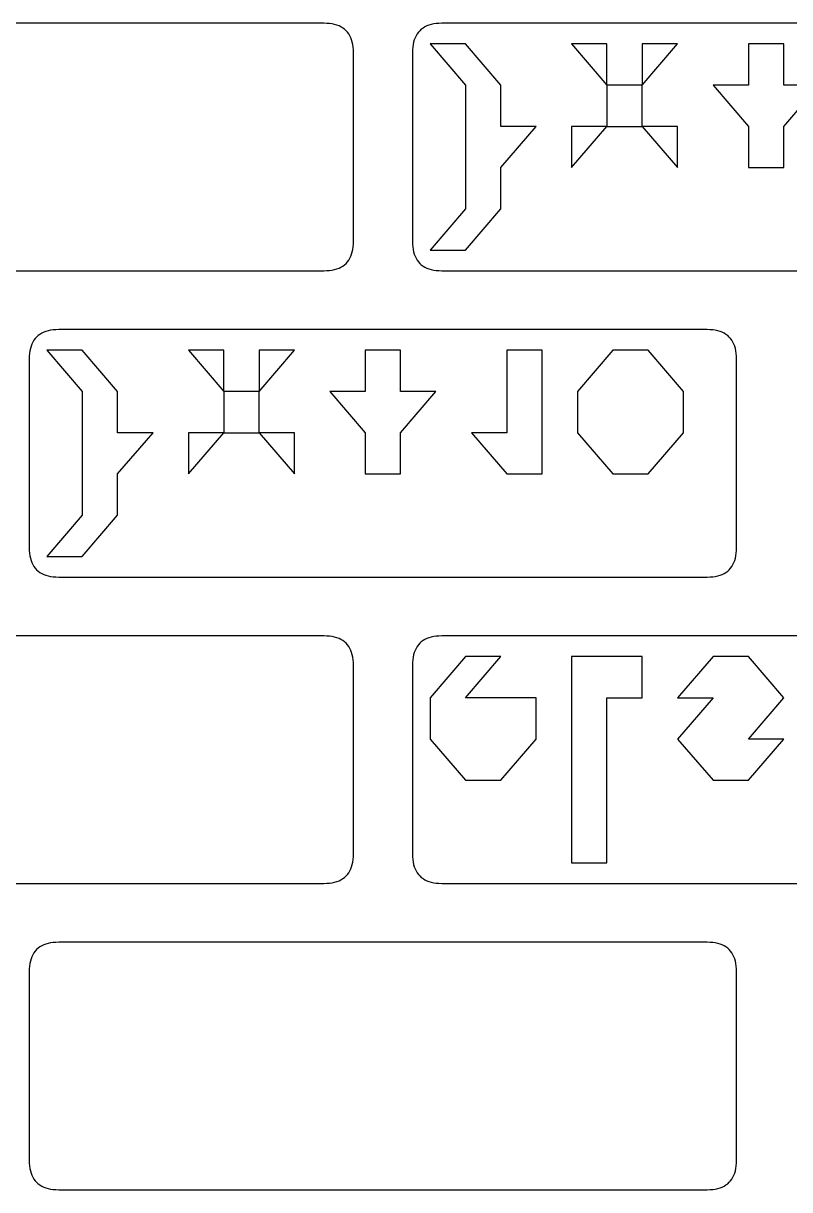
# Model space of a CAD drawing. Header units: metres. Extents: x 10 to 780, y 10 to 780.
# Drawn here: x 399 to 529, y 218 to 416 of the extents above; entities that cross this region are included whole.
import ezdxf

# ---------------------------------------------------------------- set-up
doc = ezdxf.new("R2010")
doc.units = ezdxf.units.M

msp = doc.modelspace()

# ---------------------------------------------------------------- linework, layer by layer
for p, q in [((450, 416.0001), (340, 416)), ((450.4875, 415.98758), (450, 416.0001)), ((450.94998, 415.95007), (450.4875, 415.98758)), ((451.38748, 415.88757), (450.94998, 415.95007)), ((451.8, 415.80008), (451.38748, 415.88757)), ((468.61252, 415.88748), (468.2, 415.8)), ((468.61252, 415.88748), (468.2, 415.8)), ((469.05002, 415.94998), (468.61252, 415.88748)), ((469.05002, 415.94998), (468.61252, 415.88748)), ((469.5125, 415.9875), (469.05002, 415.94998)), ((469.5125, 415.9875), (469.05002, 415.94998)), ((470, 416), (469.5125, 415.9875)), ((470, 416), (469.5125, 415.9875)), ((580.00024, 416.0001), (470, 416)), ((580.00024, 416.0001), (470, 416)), ((452.1875, 415.68756), (451.8, 415.80008)), ((452.55, 415.55005), (452.1875, 415.68756)), ((452.88748, 415.38754), (452.55, 415.55005)), ((453.19998, 415.20004), (452.88748, 415.38754)), ((453.4875, 414.98755), (453.19998, 415.20004)), ((453.75, 414.75003), (453.4875, 414.98755)), ((453.9875, 414.48752), (453.75, 414.75003)), ((454.19998, 414.2), (453.9875, 414.48752)), ((454.38748, 413.8875), (454.19998, 414.2)), ((454.55, 413.55002), (454.38748, 413.8875)), ((465.61258, 413.88754), (465.4501, 413.55005)), ((465.61258, 413.88754), (465.4501, 413.55005)), ((465.80008, 414.20004), (465.61258, 413.88754)), ((465.80008, 414.20004), (465.61258, 413.88754)), ((466.01257, 414.48755), (465.80008, 414.20004)), ((466.01257, 414.48755), (465.80008, 414.20004)), ((466.25006, 414.75003), (466.01257, 414.48755)), ((466.25006, 414.75003), (466.01257, 414.48755)), ((466.51254, 414.98752), (466.25006, 414.75003)), ((466.51254, 414.98752), (466.25006, 414.75003)), ((466.80005, 415.2), (466.51254, 414.98752)), ((466.80005, 415.2), (466.51254, 414.98752)), ((467.11255, 415.3875), (466.80005, 415.2)), ((467.11255, 415.3875), (466.80005, 415.2)), ((467.45004, 415.55002), (467.11255, 415.3875)), ((467.45004, 415.55002), (467.11255, 415.3875)), ((467.81253, 415.6875), (467.45004, 415.55002)), ((467.81253, 415.6875), (467.45004, 415.55002)), ((468.2, 415.8), (467.81253, 415.6875)), ((468.2, 415.8), (467.81253, 415.6875)), ((454.6875, 413.1875), (454.55, 413.55002)), ((454.8, 412.8), (454.6875, 413.1875)), ((454.88748, 412.38748), (454.8, 412.8)), ((454.94998, 411.94998), (454.88748, 412.38748)), ((454.9875, 411.4875), (454.94998, 411.94998)), ((465.05017, 411.95007), (465.0127, 411.48758)), ((465.05017, 411.95007), (465.0127, 411.48758)), ((465.11264, 412.38757), (465.05017, 411.95007)), ((465.11264, 412.38757), (465.05017, 411.95007)), ((465.20013, 412.80008), (465.11264, 412.38757)), ((465.20013, 412.80008), (465.11264, 412.38757)), ((465.31262, 413.18756), (465.20013, 412.80008)), ((465.31262, 413.18756), (465.20013, 412.80008)), ((465.4501, 413.55005), (465.31262, 413.18756)), ((465.4501, 413.55005), (465.31262, 413.18756)), ((474, 412.5), (468, 412.5)), ((468, 412.5), (474, 405.5)), ((480, 405.5), (474, 412.5)), ((498, 412.5), (492, 412.5)), ((492, 412.5), (498, 405.5)), ((498, 405.5), (498, 412.5)), ((504, 405.5), (510, 412.5)), ((510, 412.5), (504, 412.5)), ((504, 412.5), (504, 405.5)), ((528, 412.5), (522, 412.5)), ((522, 412.5), (522, 405.5)), ((528, 405.5), (528, 412.5)), ((455, 411), (454.9875, 411.4875)), ((455.00015, 379.00015), (455, 411)), ((465.0002, 411.0001), (465, 379)), ((465.0002, 411.0001), (465, 379)), ((465.0127, 411.48758), (465.0002, 411.0001)), ((465.0127, 411.48758), (465.0002, 411.0001)), ((474, 405.5), (474, 384.5)), ((480, 398.5), (480, 405.5)), ((504, 405.5), (498, 405.5)), ((498, 405.5), (498, 398.5)), ((504, 398.5), (504, 405.5)), ((522, 405.5), (516, 405.5)), ((516, 405.5), (522, 398.5)), ((528, 398.5), (534, 405.5)), ((534, 405.5), (528, 405.5)), ((480, 391.5), (486, 398.5)), ((486, 398.5), (480, 398.5)), ((492, 391.5), (498, 398.5)), ((498, 398.5), (492, 398.5)), ((492, 398.5), (492, 391.5)), ((498, 398.5), (504, 398.5)), ((504, 398.5), (510, 391.5)), ((510, 398.5), (504, 398.5)), ((510, 391.5), (510, 398.5)), ((522, 398.5), (522, 391.5)), ((528, 391.5), (528, 398.5)), ((480, 384.5), (480, 391.5)), ((522, 391.5), (528, 391.5)), ((474, 384.5), (468, 377.5)), ((474, 377.5), (480, 384.5)), ((454.95013, 378.0501), (454.98764, 378.51263)), ((454.98764, 378.51263), (455.00015, 379.00015)), ((465, 379), (465.0125, 378.5125)), ((465, 379), (465.0125, 378.5125)), ((465.0125, 378.5125), (465.05002, 378.05002)), ((465.0125, 378.5125), (465.05002, 378.05002)), ((454.38757, 376.11258), (454.55008, 376.45007)), ((454.55008, 376.45007), (454.6876, 376.8126)), ((454.6876, 376.8126), (454.8001, 377.2001)), ((454.8001, 377.2001), (454.88763, 377.6126)), ((454.88763, 377.6126), (454.95013, 378.0501)), ((465.05002, 378.05002), (465.11252, 377.61252)), ((465.05002, 378.05002), (465.11252, 377.61252)), ((465.11252, 377.61252), (465.2, 377.2)), ((465.11252, 377.61252), (465.2, 377.2)), ((465.2, 377.2), (465.31253, 376.8125)), ((465.2, 377.2), (465.31253, 376.8125)), ((465.31253, 376.8125), (465.45004, 376.45)), ((465.31253, 376.8125), (465.45004, 376.45)), ((465.45004, 376.45), (465.61255, 376.11252)), ((465.45004, 376.45), (465.61255, 376.11252)), ((468, 377.5), (474, 377.5)), ((451.80002, 374.2), (452.18753, 374.31253)), ((452.18753, 374.31253), (452.55005, 374.45004)), ((452.55005, 374.45004), (452.88754, 374.61255)), ((452.88754, 374.61255), (453.20004, 374.80005)), ((453.20004, 374.80005), (453.48755, 375.01254)), ((453.48755, 375.01254), (453.75006, 375.25006)), ((453.75006, 375.25006), (453.98758, 375.51257)), ((453.98758, 375.51257), (454.20007, 375.80008)), ((454.20007, 375.80008), (454.38757, 376.11258)), ((465.61255, 376.11252), (465.80005, 375.80002)), ((465.61255, 376.11252), (465.80005, 375.80002)), ((465.80005, 375.80002), (466.01254, 375.5125)), ((465.80005, 375.80002), (466.01254, 375.5125)), ((466.01254, 375.5125), (466.25006, 375.25)), ((466.01254, 375.5125), (466.25006, 375.25)), ((466.25006, 375.25), (466.51257, 375.0125)), ((466.25006, 375.25), (466.51257, 375.0125)), ((466.51257, 375.0125), (466.80008, 374.80002)), ((466.51257, 375.0125), (466.80008, 374.80002)), ((466.80008, 374.80002), (467.11258, 374.61252)), ((466.80008, 374.80002), (467.11258, 374.61252)), ((467.11258, 374.61252), (467.45007, 374.45)), ((467.11258, 374.61252), (467.45007, 374.45)), ((467.45007, 374.45), (467.8126, 374.3125)), ((467.45007, 374.45), (467.8126, 374.3125)), ((467.8126, 374.3125), (468.2001, 374.2)), ((467.8126, 374.3125), (468.2001, 374.2)), ((340, 374), (450, 374)), ((450, 374), (450.48752, 374.0125)), ((450.48752, 374.0125), (450.95, 374.05002)), ((450.95, 374.05002), (451.3875, 374.11252)), ((451.3875, 374.11252), (451.80002, 374.2)), ((468.2001, 374.2), (468.6126, 374.11252)), ((468.2001, 374.2), (468.6126, 374.11252)), ((468.6126, 374.11252), (469.0501, 374.05002)), ((468.6126, 374.11252), (469.0501, 374.05002)), ((469.0501, 374.05002), (469.51263, 374.0125)), ((469.0501, 374.05002), (469.51263, 374.0125)), ((469.51263, 374.0125), (470.00015, 374)), ((469.51263, 374.0125), (470.00015, 374)), ((470.00015, 374), (580, 374)), ((470.00015, 374), (580, 374)), ((401.01254, 362.4876), (400.80005, 362.20013)), ((401.01254, 362.4876), (400.80005, 362.20013)), ((401.25003, 362.7501), (401.01254, 362.4876)), ((401.25003, 362.7501), (401.01254, 362.4876)), ((401.5125, 362.98758), (401.25003, 362.7501)), ((401.5125, 362.98758), (401.25003, 362.7501)), ((401.80002, 363.20007), (401.5125, 362.98758)), ((401.80002, 363.20007), (401.5125, 362.98758)), ((402.11252, 363.38757), (401.80002, 363.20007)), ((402.11252, 363.38757), (401.80002, 363.20007)), ((402.45, 363.55005), (402.11252, 363.38757)), ((402.45, 363.55005), (402.11252, 363.38757)), ((402.8125, 363.68753), (402.45, 363.55005)), ((402.8125, 363.68753), (402.45, 363.55005)), ((403.2, 363.80002), (402.8125, 363.68753)), ((403.2, 363.80002), (402.8125, 363.68753)), ((403.61252, 363.8875), (403.2, 363.80002)), ((403.61252, 363.8875), (403.2, 363.80002)), ((404.05002, 363.95), (403.61252, 363.8875)), ((404.05002, 363.95), (403.61252, 363.8875)), ((404.5125, 363.98752), (404.05002, 363.95)), ((404.5125, 363.98752), (404.05002, 363.95)), ((405, 364), (404.5125, 363.98752)), ((405, 364), (404.5125, 363.98752)), ((515.0001, 364.00015), (405, 364)), ((515.0001, 364.00015), (405, 364)), ((515.4876, 363.98764), (515.0001, 364.00015)), ((515.4876, 363.98764), (515.0001, 364.00015)), ((515.9501, 363.95013), (515.4876, 363.98764)), ((515.9501, 363.95013), (515.4876, 363.98764)), ((516.3876, 363.88763), (515.9501, 363.95013)), ((516.3876, 363.88763), (515.9501, 363.95013)), ((516.80005, 363.8001), (516.3876, 363.88763)), ((516.80005, 363.8001), (516.3876, 363.88763)), ((517.18756, 363.6876), (516.80005, 363.8001)), ((517.18756, 363.6876), (516.80005, 363.8001)), ((517.55005, 363.55008), (517.18756, 363.6876)), ((517.55005, 363.55008), (517.18756, 363.6876)), ((517.8875, 363.38757), (517.55005, 363.55008)), ((517.8875, 363.38757), (517.55005, 363.55008)), ((518.2, 363.20007), (517.8875, 363.38757)), ((518.2, 363.20007), (517.8875, 363.38757)), ((518.4875, 362.98758), (518.2, 363.20007)), ((518.4875, 362.98758), (518.2, 363.20007)), ((518.75, 362.75006), (518.4875, 362.98758)), ((518.75, 362.75006), (518.4875, 362.98758)), ((518.9875, 362.48755), (518.75, 362.75006)), ((518.9875, 362.48755), (518.75, 362.75006)), ((519.2, 362.20004), (518.9875, 362.48755)), ((519.2, 362.20004), (518.9875, 362.48755)), ((400.11258, 360.3877), (400.05008, 359.95023)), ((400.11258, 360.3877), (400.05008, 359.95023)), ((400.20007, 360.80017), (400.11258, 360.3877)), ((400.20007, 360.80017), (400.11258, 360.3877)), ((400.31256, 361.18765), (400.20007, 360.80017)), ((400.31256, 361.18765), (400.20007, 360.80017)), ((400.45004, 361.55014), (400.31256, 361.18765)), ((400.45004, 361.55014), (400.31256, 361.18765)), ((400.61255, 361.88763), (400.45004, 361.55014)), ((400.61255, 361.88763), (400.45004, 361.55014)), ((400.80005, 362.20013), (400.61255, 361.88763)), ((400.80005, 362.20013), (400.61255, 361.88763)), ((409, 360.5), (403, 360.5)), ((403, 360.5), (409, 353.5)), ((415, 353.5), (409, 360.5)), ((433, 360.5), (427, 360.5)), ((427, 360.5), (433, 353.5)), ((433, 353.5), (433, 360.5)), ((439, 353.5), (445, 360.5)), ((445, 360.5), (439, 360.5)), ((439, 360.5), (439, 353.5)), ((463, 360.5), (457, 360.5)), ((457, 360.5), (457, 353.5)), ((463, 353.5), (463, 360.5)), ((487, 360.5), (481, 360.5)), ((481, 360.5), (481, 346.5)), ((487, 339.5), (487, 360.5)), ((499, 360.5), (493, 353.5)), ((505, 360.5), (499, 360.5)), ((511, 353.5), (505, 360.5)), ((519.3875, 361.88754), (519.2, 362.20004)), ((519.3875, 361.88754), (519.2, 362.20004)), ((519.55, 361.55005), (519.3875, 361.88754)), ((519.55, 361.55005), (519.3875, 361.88754)), ((519.6875, 361.18753), (519.55, 361.55005)), ((519.6875, 361.18753), (519.55, 361.55005)), ((519.8, 360.80002), (519.6875, 361.18753)), ((519.8, 360.80002), (519.6875, 361.18753)), ((519.8875, 360.3875), (519.8, 360.80002)), ((519.8875, 360.3875), (519.8, 360.80002)), ((519.95, 359.95), (519.8875, 360.3875)), ((519.95, 359.95), (519.8875, 360.3875)), ((400.0001, 359.00024), (400, 327)), ((400.0001, 359.00024), (400, 327)), ((400.01257, 359.48773), (400.0001, 359.00024)), ((400.01257, 359.48773), (400.0001, 359.00024)), ((400.05008, 359.95023), (400.01257, 359.48773)), ((400.05008, 359.95023), (400.01257, 359.48773)), ((519.9875, 359.48752), (519.95, 359.95)), ((519.9875, 359.48752), (519.95, 359.95)), ((520, 359), (519.9875, 359.48752)), ((520, 359), (519.9875, 359.48752)), ((520.00024, 327), (520, 359)), ((520.00024, 327), (520, 359)), ((409, 353.5), (409, 332.5)), ((415, 346.5), (415, 353.5)), ((439, 353.5), (433, 353.5)), ((433, 353.5), (433, 346.5)), ((439, 346.5), (439, 353.5)), ((457, 353.5), (451, 353.5)), ((451, 353.5), (457, 346.5)), ((463, 346.5), (469, 353.5)), ((469, 353.5), (463, 353.5)), ((493, 353.5), (493, 346.5)), ((511, 346.5), (511, 353.5)), ((415, 339.5), (421, 346.5)), ((421, 346.5), (415, 346.5)), ((427, 339.5), (433, 346.5)), ((433, 346.5), (427, 346.5)), ((427, 346.5), (427, 339.5)), ((433, 346.5), (439, 346.5)), ((439, 346.5), (445, 339.5)), ((445, 346.5), (439, 346.5)), ((445, 339.5), (445, 346.5)), ((457, 346.5), (457, 339.5)), ((463, 339.5), (463, 346.5)), ((481, 346.5), (475, 346.5)), ((475, 346.5), (481, 339.5)), ((493, 346.5), (499, 339.5)), ((505, 339.5), (511, 346.5)), ((415, 332.5), (415, 339.5)), ((457, 339.5), (463, 339.5)), ((481, 339.5), (487, 339.5)), ((499, 339.5), (505, 339.5)), ((409, 332.5), (403, 325.5)), ((409, 325.5), (415, 332.5)), ((400, 327), (400.0125, 326.5125)), ((400, 327), (400.0125, 326.5125)), ((519.98773, 326.5125), (520.00024, 327)), ((519.98773, 326.5125), (520.00024, 327)), ((400.0125, 326.5125), (400.05002, 326.05002)), ((400.0125, 326.5125), (400.05002, 326.05002)), ((400.05002, 326.05002), (400.11252, 325.61252)), ((400.05002, 326.05002), (400.11252, 325.61252)), ((400.11252, 325.61252), (400.2, 325.2)), ((400.11252, 325.61252), (400.2, 325.2)), ((400.2, 325.2), (400.3125, 324.8125)), ((400.2, 325.2), (400.3125, 324.8125)), ((400.3125, 324.8125), (400.45, 324.45)), ((400.3125, 324.8125), (400.45, 324.45)), ((403, 325.5), (409, 325.5)), ((519.5502, 324.45), (519.6877, 324.8125)), ((519.5502, 324.45), (519.6877, 324.8125)), ((519.6877, 324.8125), (519.8002, 325.2)), ((519.6877, 324.8125), (519.8002, 325.2)), ((519.8002, 325.2), (519.8877, 325.61252)), ((519.8002, 325.2), (519.8877, 325.61252)), ((519.8877, 325.61252), (519.9502, 326.05002)), ((519.8877, 325.61252), (519.9502, 326.05002)), ((519.9502, 326.05002), (519.98773, 326.5125)), ((519.9502, 326.05002), (519.98773, 326.5125)), ((400.45, 324.45), (400.61252, 324.11252)), ((400.45, 324.45), (400.61252, 324.11252)), ((400.61252, 324.11252), (400.80002, 323.80002)), ((400.61252, 324.11252), (400.80002, 323.80002)), ((400.80002, 323.80002), (401.0125, 323.5125)), ((400.80002, 323.80002), (401.0125, 323.5125)), ((401.0125, 323.5125), (401.25, 323.25003)), ((401.0125, 323.5125), (401.25, 323.25003)), ((401.25, 323.25003), (401.5125, 323.01254)), ((401.25, 323.25003), (401.5125, 323.01254)), ((401.5125, 323.01254), (401.80002, 322.80005)), ((401.5125, 323.01254), (401.80002, 322.80005)), ((401.80002, 322.80005), (402.11252, 322.61255)), ((401.80002, 322.80005), (402.11252, 322.61255)), ((517.8876, 322.61252), (518.2001, 322.80002)), ((517.8876, 322.61252), (518.2001, 322.80002)), ((518.2001, 322.80002), (518.4876, 323.0125)), ((518.2001, 322.80002), (518.4876, 323.0125)), ((518.4876, 323.0125), (518.7501, 323.25)), ((518.4876, 323.0125), (518.7501, 323.25)), ((518.7501, 323.25), (518.9876, 323.5125)), ((518.7501, 323.25), (518.9876, 323.5125)), ((518.9876, 323.5125), (519.20013, 323.80002)), ((518.9876, 323.5125), (519.20013, 323.80002)), ((519.20013, 323.80002), (519.38763, 324.11252)), ((519.20013, 323.80002), (519.38763, 324.11252)), ((519.38763, 324.11252), (519.5502, 324.45)), ((519.38763, 324.11252), (519.5502, 324.45)), ((402.11252, 322.61255), (402.45, 322.45007)), ((402.11252, 322.61255), (402.45, 322.45007)), ((402.45, 322.45007), (402.8125, 322.3126)), ((402.45, 322.45007), (402.8125, 322.3126)), ((402.8125, 322.3126), (403.2, 322.2001)), ((402.8125, 322.3126), (403.2, 322.2001)), ((403.2, 322.2001), (403.61252, 322.11264)), ((403.2, 322.2001), (403.61252, 322.11264)), ((403.61252, 322.11264), (404.05002, 322.05017)), ((403.61252, 322.11264), (404.05002, 322.05017)), ((404.05002, 322.05017), (404.5125, 322.0127)), ((404.05002, 322.05017), (404.5125, 322.0127)), ((404.5125, 322.0127), (405.00003, 322.0002)), ((404.5125, 322.0127), (405.00003, 322.0002)), ((405.00003, 322.0002), (515, 322)), ((405.00003, 322.0002), (515, 322)), ((515, 322), (515.4875, 322.0125)), ((515, 322), (515.4875, 322.0125)), ((515.4875, 322.0125), (515.95, 322.05002)), ((515.4875, 322.0125), (515.95, 322.05002)), ((515.95, 322.05002), (516.3875, 322.11252)), ((515.95, 322.05002), (516.3875, 322.11252)), ((516.3875, 322.11252), (516.80005, 322.2)), ((516.3875, 322.11252), (516.80005, 322.2)), ((516.80005, 322.2), (517.18756, 322.3125)), ((516.80005, 322.2), (517.18756, 322.3125)), ((517.18756, 322.3125), (517.55005, 322.45)), ((517.18756, 322.3125), (517.55005, 322.45)), ((517.55005, 322.45), (517.8876, 322.61252)), ((517.55005, 322.45), (517.8876, 322.61252)), ((450, 312), (340, 312)), ((450.4875, 311.9875), (450, 312)), ((450.94998, 311.94998), (450.4875, 311.9875)), ((451.38748, 311.88748), (450.94998, 311.94998)), ((451.8, 311.8), (451.38748, 311.88748)), ((452.1875, 311.6875), (451.8, 311.8)), ((452.55, 311.55), (452.1875, 311.6875)), ((452.88748, 311.38748), (452.55, 311.55)), ((453.19998, 311.19998), (452.88748, 311.38748)), ((453.4875, 310.9875), (453.19998, 311.19998)), ((453.75, 310.75), (453.4875, 310.9875)), ((466.51254, 310.98752), (466.25006, 310.75003)), ((466.51254, 310.98752), (466.25006, 310.75003)), ((466.80005, 311.2), (466.51254, 310.98752)), ((466.80005, 311.2), (466.51254, 310.98752)), ((467.11255, 311.3875), (466.80005, 311.2)), ((467.11255, 311.3875), (466.80005, 311.2)), ((467.45004, 311.55002), (467.11255, 311.3875)), ((467.45004, 311.55002), (467.11255, 311.3875)), ((467.81253, 311.6875), (467.45004, 311.55002)), ((467.81253, 311.6875), (467.45004, 311.55002)), ((468.2, 311.8), (467.81253, 311.6875)), ((468.2, 311.8), (467.81253, 311.6875)), ((468.61252, 311.88748), (468.2, 311.8)), ((468.61252, 311.88748), (468.2, 311.8)), ((469.05002, 311.94998), (468.61252, 311.88748)), ((469.05002, 311.94998), (468.61252, 311.88748)), ((469.5125, 311.9875), (469.05002, 311.94998)), ((469.5125, 311.9875), (469.05002, 311.94998)), ((470, 312), (469.5125, 311.9875)), ((470, 312), (469.5125, 311.9875)), ((580.00024, 312), (470, 312)), ((580.00024, 312), (470, 312)), ((453.9875, 310.4875), (453.75, 310.75)), ((454.19998, 310.19998), (453.9875, 310.4875)), ((454.38748, 309.88748), (454.19998, 310.19998)), ((454.55, 309.55), (454.38748, 309.88748)), ((454.6875, 309.1875), (454.55, 309.55)), ((454.8, 308.8), (454.6875, 309.1875)), ((465.31262, 309.18756), (465.20013, 308.80008)), ((465.31262, 309.18756), (465.20013, 308.80008)), ((465.4501, 309.55005), (465.31262, 309.18756)), ((465.4501, 309.55005), (465.31262, 309.18756)), ((465.61258, 309.88754), (465.4501, 309.55005)), ((465.61258, 309.88754), (465.4501, 309.55005)), ((465.80008, 310.20004), (465.61258, 309.88754)), ((465.80008, 310.20004), (465.61258, 309.88754)), ((466.01257, 310.48755), (465.80008, 310.20004)), ((466.01257, 310.48755), (465.80008, 310.20004)), ((466.25006, 310.75003), (466.01257, 310.48755)), ((466.25006, 310.75003), (466.01257, 310.48755)), ((454.88748, 308.38748), (454.8, 308.8)), ((454.94998, 307.94998), (454.88748, 308.38748)), ((454.9875, 307.4875), (454.94998, 307.94998)), ((455, 307), (454.9875, 307.4875)), ((455.00015, 275.00006), (455, 307)), ((465.0002, 307.0001), (465, 275)), ((465.0002, 307.0001), (465, 275)), ((465.0127, 307.48758), (465.0002, 307.0001)), ((465.0127, 307.48758), (465.0002, 307.0001)), ((465.05017, 307.95007), (465.0127, 307.48758)), ((465.05017, 307.95007), (465.0127, 307.48758)), ((465.11264, 308.38757), (465.05017, 307.95007)), ((465.11264, 308.38757), (465.05017, 307.95007)), ((465.20013, 308.80008), (465.11264, 308.38757)), ((465.20013, 308.80008), (465.11264, 308.38757)), ((474, 308.5), (468, 301.5)), ((474, 301.5), (480, 308.5)), ((480, 308.5), (474, 308.5)), ((504, 308.5), (492, 308.5)), ((492, 308.5), (492, 273.5)), ((504, 301.5), (504, 308.5)), ((516, 308.5), (510, 301.5)), ((522, 308.5), (516, 308.5)), ((528, 301.5), (522, 308.5)), ((468, 301.5), (468, 294.5)), ((486, 301.5), (474, 301.5)), ((486, 294.5), (486, 301.5)), ((498, 273.5), (498, 301.5)), ((498, 301.5), (504, 301.5)), ((510, 301.5), (516, 301.5)), ((516, 301.5), (510, 294.5)), ((522, 294.5), (528, 301.5)), ((468, 294.5), (474, 287.5)), ((480, 287.5), (486, 294.5)), ((510, 294.5), (516, 287.5)), ((522, 287.5), (528, 294.5)), ((528, 294.5), (522, 294.5)), ((474, 287.5), (480, 287.5)), ((516, 287.5), (522, 287.5)), ((454.8001, 273.20004), (454.88763, 273.61255)), ((454.88763, 273.61255), (454.95013, 274.05005)), ((454.95013, 274.05005), (454.98764, 274.51254)), ((454.98764, 274.51254), (455.00015, 275.00006)), ((465, 275), (465.0125, 274.5125)), ((465, 275), (465.0125, 274.5125)), ((465.0125, 274.5125), (465.05002, 274.05002)), ((465.0125, 274.5125), (465.05002, 274.05002)), ((465.05002, 274.05002), (465.11252, 273.61252)), ((465.05002, 274.05002), (465.11252, 273.61252)), ((465.11252, 273.61252), (465.2, 273.2)), ((465.11252, 273.61252), (465.2, 273.2)), ((492, 273.5), (498, 273.5)), ((453.75006, 271.25), (453.98758, 271.5125)), ((453.98758, 271.5125), (454.20007, 271.80002)), ((454.20007, 271.80002), (454.38757, 272.11252)), ((454.38757, 272.11252), (454.55008, 272.45)), ((454.55008, 272.45), (454.6876, 272.81253)), ((454.6876, 272.81253), (454.8001, 273.20004)), ((465.2, 273.2), (465.31253, 272.8125)), ((465.2, 273.2), (465.31253, 272.8125)), ((465.31253, 272.8125), (465.45004, 272.45)), ((465.31253, 272.8125), (465.45004, 272.45)), ((465.45004, 272.45), (465.61255, 272.11252)), ((465.45004, 272.45), (465.61255, 272.11252)), ((465.61255, 272.11252), (465.80005, 271.80002)), ((465.61255, 272.11252), (465.80005, 271.80002)), ((465.80005, 271.80002), (466.01254, 271.5125)), ((465.80005, 271.80002), (466.01254, 271.5125)), ((466.01254, 271.5125), (466.25006, 271.25003)), ((466.01254, 271.5125), (466.25006, 271.25003)), ((340, 270.0001), (450, 270)), ((450, 270), (450.48752, 270.0125)), ((450.48752, 270.0125), (450.95, 270.05002)), ((450.95, 270.05002), (451.3875, 270.11252)), ((451.3875, 270.11252), (451.80002, 270.2)), ((451.80002, 270.2), (452.18753, 270.3125)), ((452.18753, 270.3125), (452.55005, 270.45)), ((452.55005, 270.45), (452.88754, 270.61252)), ((452.88754, 270.61252), (453.20004, 270.80002)), ((453.20004, 270.80002), (453.48755, 271.0125)), ((453.48755, 271.0125), (453.75006, 271.25)), ((466.25006, 271.25003), (466.51257, 271.01254)), ((466.25006, 271.25003), (466.51257, 271.01254)), ((466.51257, 271.01254), (466.80008, 270.80005)), ((466.51257, 271.01254), (466.80008, 270.80005)), ((466.80008, 270.80005), (467.11258, 270.61255)), ((466.80008, 270.80005), (467.11258, 270.61255)), ((467.11258, 270.61255), (467.45007, 270.45004)), ((467.11258, 270.61255), (467.45007, 270.45004)), ((467.45007, 270.45004), (467.8126, 270.31256)), ((467.45007, 270.45004), (467.8126, 270.31256)), ((467.8126, 270.31256), (468.2001, 270.20007)), ((467.8126, 270.31256), (468.2001, 270.20007)), ((468.2001, 270.20007), (468.6126, 270.11258)), ((468.2001, 270.20007), (468.6126, 270.11258)), ((468.6126, 270.11258), (469.0501, 270.05008)), ((468.6126, 270.11258), (469.0501, 270.05008)), ((469.0501, 270.05008), (469.51263, 270.01257)), ((469.0501, 270.05008), (469.51263, 270.01257)), ((469.51263, 270.01257), (470.00015, 270.0001)), ((469.51263, 270.01257), (470.00015, 270.0001)), ((470.00015, 270.0001), (580, 270)), ((470.00015, 270.0001), (580, 270)), ((402.11252, 259.38748), (401.80002, 259.19998)), ((402.45, 259.55), (402.11252, 259.38748)), ((402.8125, 259.6875), (402.45, 259.55)), ((403.2, 259.8), (402.8125, 259.6875)), ((403.61252, 259.88748), (403.2, 259.8)), ((404.05002, 259.94998), (403.61252, 259.88748)), ((404.5125, 259.9875), (404.05002, 259.94998)), ((405, 260), (404.5125, 259.9875)), ((515.0001, 260.00012), (405, 260)), ((515.4876, 259.9876), (515.0001, 260.00012)), ((515.9501, 259.9501), (515.4876, 259.9876)), ((516.3876, 259.8876), (515.9501, 259.9501)), ((516.80005, 259.80008), (516.3876, 259.8876)), ((517.18756, 259.68756), (516.80005, 259.80008)), ((517.55005, 259.55005), (517.18756, 259.68756)), ((517.8875, 259.38754), (517.55005, 259.55005)), ((518.2, 259.20004), (517.8875, 259.38754)), ((400.45004, 257.55002), (400.31256, 257.18753)), ((400.61255, 257.8875), (400.45004, 257.55002)), ((400.80005, 258.2), (400.61255, 257.8875)), ((401.01254, 258.48752), (400.80005, 258.2)), ((401.25003, 258.75), (401.01254, 258.48752)), ((401.5125, 258.9875), (401.25003, 258.75)), ((401.80002, 259.19998), (401.5125, 258.9875)), ((518.4875, 258.98755), (518.2, 259.20004)), ((518.75, 258.75003), (518.4875, 258.98755)), ((518.9875, 258.48752), (518.75, 258.75003)), ((519.2, 258.2), (518.9875, 258.48752)), ((519.3875, 257.8875), (519.2, 258.2)), ((519.55, 257.55002), (519.3875, 257.8875)), ((519.6875, 257.18753), (519.55, 257.55002)), ((400.01257, 255.48755), (400.0001, 255.00005)), ((400.05008, 255.95004), (400.01257, 255.48755)), ((400.11258, 256.38754), (400.05008, 255.95004)), ((400.20007, 256.80005), (400.11258, 256.38754)), ((400.31256, 257.18753), (400.20007, 256.80005)), ((519.8, 256.80002), (519.6875, 257.18753)), ((519.8875, 256.3875), (519.8, 256.80002)), ((519.95, 255.95), (519.8875, 256.3875)), ((519.9875, 255.4875), (519.95, 255.95)), ((520, 255), (519.9875, 255.4875)), ((400.0001, 255.00005), (400, 223)), ((520.00024, 223.00006), (520, 255)), ((400, 223), (400.0125, 222.5125)), ((400.0125, 222.5125), (400.05002, 222.05)), ((400.05002, 222.05), (400.11252, 221.6125)), ((519.8877, 221.61255), (519.9502, 222.05005)), ((519.9502, 222.05005), (519.98773, 222.51256)), ((519.98773, 222.51256), (520.00024, 223.00006)), ((400.11252, 221.6125), (400.2, 221.2)), ((400.2, 221.2), (400.3125, 220.8125)), ((400.3125, 220.8125), (400.45, 220.45)), ((400.45, 220.45), (400.61252, 220.1125)), ((400.61252, 220.1125), (400.80002, 219.8)), ((400.80002, 219.8), (401.0125, 219.51251)), ((518.9876, 219.51253), (519.20013, 219.80003)), ((519.20013, 219.80003), (519.38763, 220.11253)), ((519.38763, 220.11253), (519.5502, 220.45004)), ((519.5502, 220.45004), (519.6877, 220.81255)), ((519.6877, 220.81255), (519.8002, 221.20004)), ((519.8002, 221.20004), (519.8877, 221.61255)), ((401.0125, 219.51251), (401.25, 219.25002)), ((401.25, 219.25002), (401.5125, 219.01251)), ((401.5125, 219.01251), (401.80002, 218.80002)), ((401.80002, 218.80002), (402.11252, 218.61252)), ((402.11252, 218.61252), (402.45, 218.45003)), ((402.45, 218.45003), (402.8125, 218.31253)), ((402.8125, 218.31253), (403.2, 218.20003)), ((403.2, 218.20003), (403.61252, 218.11253)), ((403.61252, 218.11253), (404.05002, 218.05003)), ((404.05002, 218.05003), (404.5125, 218.01254)), ((404.5125, 218.01254), (405.00003, 218.00005)), ((405.00003, 218.00005), (515, 218)), ((515, 218), (515.4875, 218.0125)), ((515.4875, 218.0125), (515.95, 218.05)), ((515.95, 218.05), (516.3875, 218.1125)), ((516.3875, 218.1125), (516.80005, 218.20001)), ((516.80005, 218.20001), (517.18756, 218.31252)), ((517.18756, 218.31252), (517.55005, 218.45001)), ((517.55005, 218.45001), (517.8876, 218.61252)), ((517.8876, 218.61252), (518.2001, 218.80002)), ((518.2001, 218.80002), (518.4876, 219.01253)), ((518.4876, 219.01253), (518.7501, 219.25003)), ((518.7501, 219.25003), (518.9876, 219.51253))]:
    msp.add_line(p, q)

doc.saveas('drawing.dxf')
